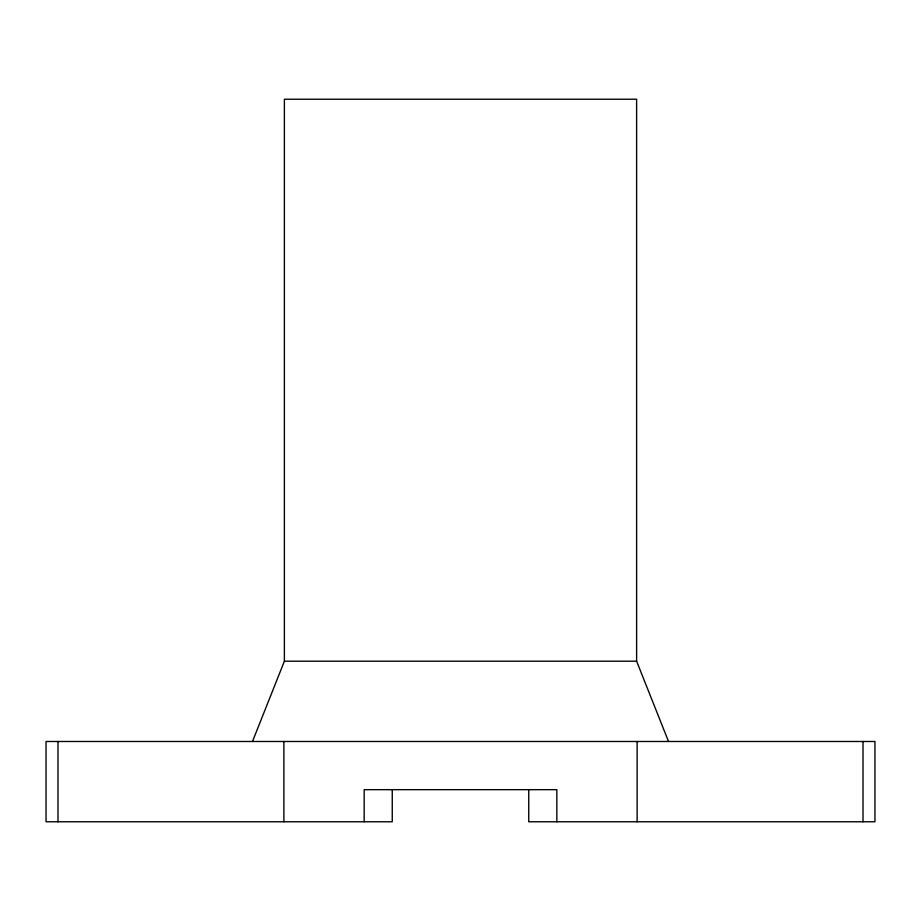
<?xml version="1.0" encoding="UTF-8"?>
<svg xmlns="http://www.w3.org/2000/svg" width="921" height="921" viewBox="0 0 921 921"><rect width="100%" height="100%" fill="white"/><g stroke="black" fill="none" stroke-linecap="round" stroke-linejoin="round"><path stroke-width="1.38" d="M252.481 741.486L284.382 661.209L284.382 99.226L636.618 99.226L636.618 661.209L668.519 741.486M284.382 661.209L636.618 661.209M863.012 741.486L863.012 821.774M637.125 741.486L637.125 821.774M556.837 821.774L556.837 789.665L364.175 789.665L364.175 821.774M528.746 789.665L528.746 821.774L874.95 821.774L874.95 741.486L46.05 741.486L46.05 821.774L392.254 821.774L392.254 789.665M283.875 741.486L283.875 821.774M57.988 741.486L57.988 821.774"/></g></svg>
